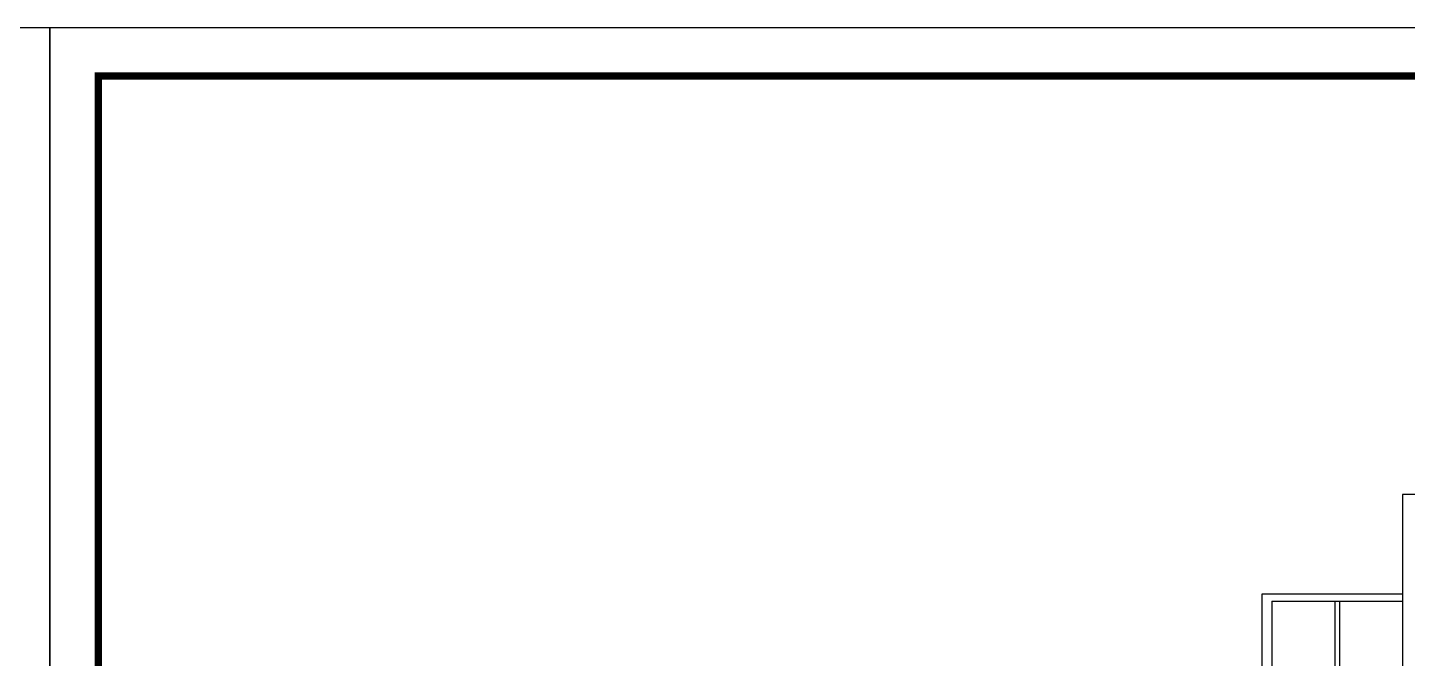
# Model space of a CAD drawing. Header units: millimetres. Extents: x 1217 to 2428, y 234 to 779.
# Drawn here: x 2218.06 to 2246.57, y 434.86 to 447.9 of the extents above; entities that cross this region are included whole.
import ezdxf

# ---------------------------------------------------------------- set-up
doc = ezdxf.new("R2010")
doc.units = ezdxf.units.MM
doc.layers.add('0.1', color=251, linetype='Continuous')
doc.layers.add('MURO', color=5, linetype='Continuous')

msp = doc.modelspace()

# ---------------------------------------------------------------- linework, layer by layer
at = {"layer": '0.1', "ltscale": 3}
for points in [[(2158.52436, 357.90321), (2158.52436, 447.90321), (2218.52436, 447.90321), (2218.52436, 357.90321), (2158.52436, 357.90321)], [(2218.52436, 357.90321), (2218.52436, 447.90321), (2278.52436, 447.90321), (2278.52436, 357.90321), (2218.52436, 357.90321)]]:
    msp.add_lwpolyline(points, dxfattribs=at)
at = {"layer": '0.1', "ltscale": 3, "const_width": 0.15}
msp.add_lwpolyline([(2219.52436, 358.90321), (2219.52436, 446.90321), (2277.52436, 446.90321), (2277.52436, 358.90321)], close=True, dxfattribs=at)
at = {"layer": 'MURO', "ltscale": 3, "elevation": 0}
for points in [[(2246.47111, 438.25099), (2246.47108, 436.20099)], [(2248.92111, 438.25099), (2246.47111, 438.25099)], [(2243.57108, 433.75098), (2243.57103, 436.20099)], [(2243.57103, 436.20099), (2246.47108, 436.20099)], [(2246.47108, 436.20099), (2246.47108, 374.87099)], [(2243.77108, 436.05099), (2243.77108, 378.27099)], [(2243.77108, 436.05099), (2246.47108, 436.05099)], [(2245.07108, 436.05099), (2245.07108, 432.17099)], [(2245.17108, 436.05099), (2245.17108, 431.30099)]]:
    msp.add_lwpolyline(points, dxfattribs=at)

doc.saveas('drawing.dxf')
